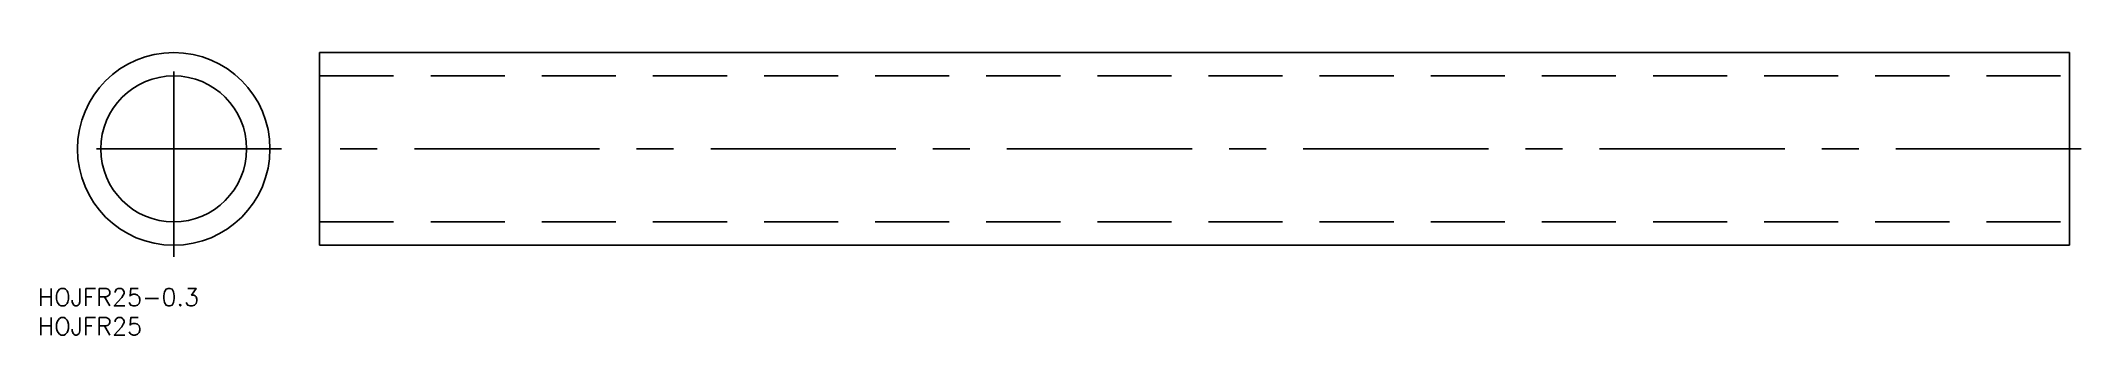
# Model space of a CAD drawing. Extents: x -23 to 327, y -32 to 18.
import ezdxf

# ---------------------------------------------------------------- set-up
doc = ezdxf.new("R2010")
doc.units = 0
doc.linetypes.add('CENTER', pattern=[50.8, 31.75, -6.35, 6.35, -6.35])
doc.linetypes.add('DASHED', pattern=[19.05, 12.7, -6.35])
doc.layers.get('0').update_dxf_attribs({"linetype": 'CONTINUOUS'})
doc.layers.add('CENTER', color=1, linetype='CENTER')
doc.styles.get("Standard").update_dxf_attribs({"font": 'txt.shx', "height": 3, "bigfont": 'bigfont.shx'})

msp = doc.modelspace()

# ---------------------------------------------------------------- linework, layer by layer
at = {"color": 7, "linetype": 'CONTINUOUS'}
for p, q in [((25, -16.5), (25, 16.5)), ((25, 16.5), (325, 16.5)), ((325, -16.5), (325, 16.5)), ((25, -16.5), (325, -16.5))]:
    msp.add_line(p, q, dxfattribs=at)
at = {"color": 3, "linetype": 'DASHED'}
for p, q in [((25, 12.5), (325, 12.5)), ((25, -12.5), (325, -12.5))]:
    msp.add_line(p, q, dxfattribs=at)
at = {"color": 7, "linetype": 'CONTINUOUS'}
for radius in [16.5, 12.5]:
    msp.add_circle((0, 0), radius, dxfattribs=at)
at = {"layer": 'CENTER', "color": 1, "linetype": 'CENTER'}
for p, q in [((0, -18.5), (0, 18.5)), ((18.5, 0), (-18.5, 0)), ((327, 0), (23, 0))]:
    msp.add_line(p, q, dxfattribs=at)

# ---------------------------------------------------------------- texts
at = {"color": 7, "linetype": 'CONTINUOUS'}
for s, p in [('HOJFR25-0.3', (-23.3, -26.89)), ('HOJFR25', (-23.3, -31.89))]:
    msp.add_text(s, height=3, dxfattribs=at).set_placement(p)

doc.saveas('drawing.dxf')
